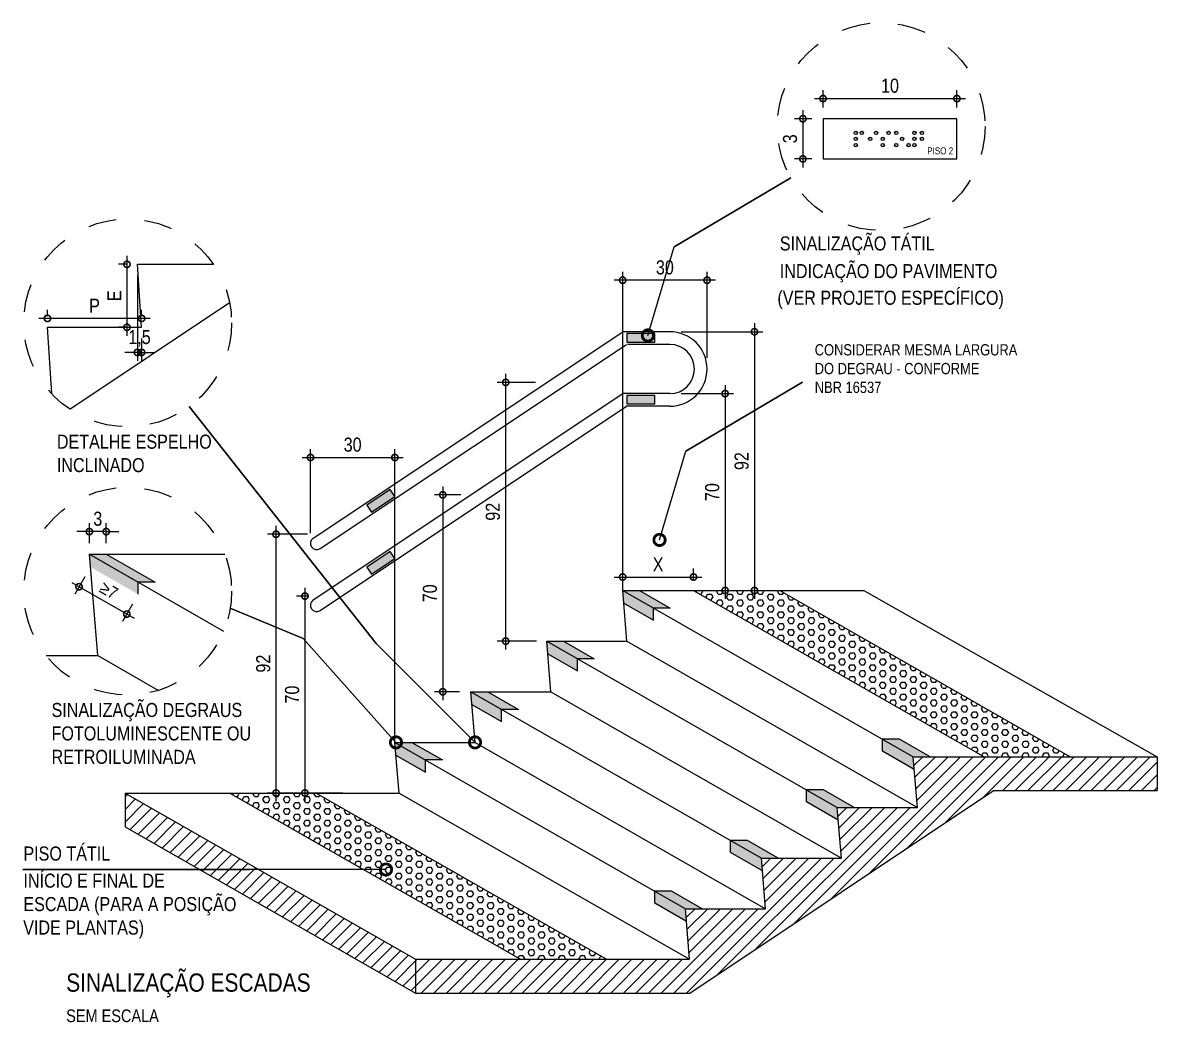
# Model space of a CAD drawing. Header units: metres. Extents: x -9138 to -7768, y 20 to 184.
# Drawn here: x -9080.661 to -9076.627, y 79.469 to 83.023 of the extents above; entities that cross this region are included whole.
import ezdxf

# ---------------------------------------------------------------- set-up
doc = ezdxf.new("R2010")
doc.units = ezdxf.units.M
doc.linetypes.add('CTE ELEV$0$8231-CRF-1$0$DASHDOT', pattern=[1, 0.5, -0.25, 0, -0.25])
doc.linetypes.add('CTE ELEV$0$DASHEDX2', pattern=[1.5, 1, -0.5])
for name, color, linetype in [('ARQ-DIM EMBASAM', 2, 'Continuous'), ('CTE ELEV$0$ARQ-AUX1', 1, 'Continuous'), ('CTE ELEV$0$ARQ-AUX3', 3, 'Continuous'), ('CTE ELEV$0$ARQ-DIM', 2, 'Continuous'), ('CTE ELEV$0$ARQ-PRJ', 7, 'CTE ELEV$0$DASHEDX2'), ('CTE ELEV$0$ARQ-SIM', 1, 'Continuous'), ('CTE ELEV$0$ARQ-TXT', 2, 'Continuous')]:
    doc.layers.add(name, color=color, linetype=linetype)
doc.styles.add('CTE ELEV$0$8231-CRF-1$0$r80-e25', font='romans.shx', dxfattribs={"height": 0.05})
doc.styles.add('CTE ELEV$0$Adesa', font='ARIALN.TTF')
doc.dimstyles.new('CTE ELEV$0$8231-CRF-1$0$25', dxfattribs={"dimtxt": 0.01, "dimasz": 0.0505, "dimexe": 0.022, "dimexo": 0.0295, "dimgap": 0.012, "dimtad": 1, "dimzin": 4, "dimdsep": 46, "dimtxsty": 'CTE ELEV$0$8231-CRF-1$0$r80-e25', "dimblk1": 'CTE ELEV$0$8231-CRF-1$0$_DOTSMALL', "dimblk2": 'CTE ELEV$0$8231-CRF-1$0$_DOTSMALL', "dimsah": 1, "dimcen": 0.1, "dimdle": 0.0275, "dimclrd": 1, "dimclre": 1, "dimclrt": 3, "dimadec": 0, "dimazin": 0, "dimtfac": 1, "dimtix": 1, "dimtmove": 2, "dimatfit": 3, "dimldrblk": 'CTE ELEV$0$8231-CRF-1$0$_DOTSMALL', "dimfxl": 1, "dimtolj": 1, "dimtzin": 4, "dimarcsym": 0})
doc.dimstyles.new('CTE ELEV$0$ADESA 1-0025', dxfattribs={"dimtxt": 0.05, "dimasz": 0.045, "dimexe": 0.03, "dimexo": 0.04, "dimgap": 0.02, "dimtad": 1, "dimtoh": 1, "dimdec": 0, "dimlfac": 100, "dimzin": 4, "dimtxsty": 'CTE ELEV$0$Adesa', "dimblk": 'CTE ELEV$0$_DotSmall', "dimcen": 1, "dimdle": 0.03, "dimclrd": 1, "dimclre": 1, "dimclrt": 256, "dimazin": 1, "dimtm": 1e-09, "dimtfac": 1, "dimtdec": 0, "dimtix": 1, "dimtmove": 2, "dimatfit": 0, "dimldrblk": 'CTE ELEV$0$_DotSmall', "dimfxl": 0.8, "dimtvp": 2, "dimtolj": 1, "dimtzin": 0, "dimarcsym": 0})
doc.dimstyles.new('CTE ELEV$0$ADESA 1-0050', dxfattribs={"dimtxt": 0.1, "dimasz": 0.1, "dimexe": 0.05, "dimexo": 0.05, "dimgap": 0.03, "dimtad": 1, "dimdec": 1, "dimlfac": 100, "dimzin": 12, "dimtxsty": 'CTE ELEV$0$Adesa', "dimblk": 'CTE ELEV$0$_DotSmall', "dimcen": 1, "dimdle": 0.05, "dimclrd": 1, "dimclre": 1, "dimclrt": 256, "dimazin": 3, "dimtm": 1e-09, "dimtfac": 1, "dimtdec": 1, "dimtmove": 1, "dimatfit": 0, "dimldrblk": 'CTE ELEV$0$_DotSmall', "dimfxl": 0.8, "dimtvp": 2, "dimtolj": 1, "dimtzin": 0, "dimarcsym": 0})

# ---------------------------------------------------------------- blocks, each defined once
blk = doc.blocks.new('CTE ELEV$0$_DotSmall')
at = {"color": 0, "linetype": 'ByBlock', "const_width": 0.5}
blk.add_lwpolyline([(-0.0625, 0, 1), (0.0625, 0, 1)], format="xyb", close=True, dxfattribs=at)
blk = doc.blocks.new('*D692')
at = {"layer": 'CTE ELEV$0$ARQ-DIM', "color": 1, "lineweight": -2, "transparency": 16777216}
for p, q in [((-9077.8151, 82.7215), (-9077.8151, 82.7831)), ((-9077.339, 82.7215), (-9077.339, 82.7831)), ((-9077.8451, 82.7531), (-9077.309, 82.7531))]:
    blk.add_line(p, q, dxfattribs=at)
at = {"layer": 'Defpoints', "color": 0, "transparency": 16777216}
for p in [(-9077.339, 82.7531), (-9077.8151, 82.6815), (-9077.339, 82.6815)]:
    blk.add_point(p, dxfattribs=at)
at = {"layer": 'CTE ELEV$0$ARQ-DIM', "color": 1, "lineweight": -2, "transparency": 16777216, "xscale": 0.045, "yscale": 0.045, "zscale": 0.045, "rotation": 180}
blk.add_blockref('CTE ELEV$0$_DotSmall', (-9077.8151, 82.7531), dxfattribs=at)
at = {"layer": 'CTE ELEV$0$ARQ-DIM', "color": 1, "lineweight": -2, "transparency": 16777216, "xscale": 0.045, "yscale": 0.045, "zscale": 0.045}
blk.add_blockref('CTE ELEV$0$_DotSmall', (-9077.339, 82.7531), dxfattribs=at)
at = {"layer": 'CTE ELEV$0$ARQ-DIM', "transparency": 16777216, "insert": (-9077.577, 82.7986), "char_height": 0.05, "attachment_point": 5, "style": 'CTE ELEV$0$Adesa'}
blk.add_mtext('\\A1;10', dxfattribs=at)
blk = doc.blocks.new('*D693')
at = {"layer": 'CTE ELEV$0$ARQ-DIM', "color": 1, "lineweight": -2, "transparency": 16777216}
for p, q in [((-9077.8868, 82.7115), (-9077.8868, 82.5087)), ((-9077.8551, 82.6815), (-9077.9168, 82.6815)), ((-9077.8551, 82.5387), (-9077.9168, 82.5387))]:
    blk.add_line(p, q, dxfattribs=at)
at = {"layer": 'Defpoints', "color": 0, "transparency": 16777216}
for p in [(-9077.8151, 82.6815), (-9077.8868, 82.5387), (-9077.8151, 82.5387)]:
    blk.add_point(p, dxfattribs=at)
at = {"layer": 'CTE ELEV$0$ARQ-DIM', "color": 1, "lineweight": -2, "transparency": 16777216, "xscale": 0.045, "yscale": 0.045, "zscale": 0.045}
for p, rotation in [((-9077.8868, 82.6815), 90), ((-9077.8868, 82.5387), 270)]:
    blk.add_blockref('CTE ELEV$0$_DotSmall', p, dxfattribs=dict(at, rotation=rotation))
at = {"layer": 'CTE ELEV$0$ARQ-DIM', "transparency": 16777216, "insert": (-9077.9323, 82.6101), "char_height": 0.05, "attachment_point": 5, "rotation": 90, "style": 'CTE ELEV$0$Adesa'}
blk.add_mtext('\\A1;3', dxfattribs=at)
blk = doc.blocks.new('CTE ELEV$0$8231-CRF-1$0$_DOTSMALL')
at = {"color": 0, "linetype": 'ByBlock', "const_width": 0.5}
blk.add_lwpolyline([(-0.0625, 0, 1), (0.0625, 0, 1)], format="xyb", close=True, dxfattribs=at)
blk = doc.blocks.new('*D688')
at = {"layer": 'CTE ELEV$0$ARQ-DIM', "color": 1, "lineweight": -2, "transparency": 16777216}
for p, q in [((-9078.0588, 81.9542), (-9078.0588, 80.9742)), ((-9078.1858, 81.9242), (-9078.0288, 81.9242)), ((-9078.152, 81.0042), (-9078.0288, 81.0042))]:
    blk.add_line(p, q, dxfattribs=at)
at = {"layer": 'Defpoints', "color": 0, "transparency": 16777216}
for p in [(-9078.2258, 81.9242), (-9078.192, 81.0042), (-9078.0588, 81.0042)]:
    blk.add_point(p, dxfattribs=at)
at = {"layer": 'CTE ELEV$0$ARQ-DIM', "color": 1, "lineweight": -2, "transparency": 16777216, "xscale": 0.045, "yscale": 0.045, "zscale": 0.045}
for p, rotation in [((-9078.0588, 81.9242), 90), ((-9078.0588, 81.0042), 270)]:
    blk.add_blockref('CTE ELEV$0$_DotSmall', p, dxfattribs=dict(at, rotation=rotation))
at = {"layer": 'CTE ELEV$0$ARQ-DIM', "transparency": 16777216, "insert": (-9078.1043, 81.4642), "char_height": 0.05, "attachment_point": 5, "rotation": 90, "style": 'CTE ELEV$0$Adesa'}
blk.add_mtext('\\A1;92', dxfattribs=at)
blk = doc.blocks.new('*D689')
at = {"layer": 'CTE ELEV$0$ARQ-DIM', "color": 1, "lineweight": -2, "transparency": 16777216}
for p, q in [((-9080.2526, 82.1239), (-9080.2526, 81.8207)), ((-9080.2376, 81.8999), (-9080.2376, 81.8207)), ((-9080.2526, 81.8507), (-9080.2976, 81.8507)), ((-9080.2376, 81.8507), (-9080.2526, 81.8507)), ((-9080.2376, 81.8507), (-9080.1926, 81.8507))]:
    blk.add_line(p, q, dxfattribs=at)
at = {"layer": 'Defpoints', "color": 0, "transparency": 16777216}
for p in [(-9080.2526, 82.1639), (-9080.2376, 81.9399), (-9080.2526, 81.8507)]:
    blk.add_point(p, dxfattribs=at)
at = {"layer": 'CTE ELEV$0$ARQ-DIM', "color": 1, "lineweight": -2, "transparency": 16777216, "xscale": 0.045, "yscale": 0.045, "zscale": 0.045}
blk.add_blockref('CTE ELEV$0$_DotSmall', (-9080.2526, 81.8507), dxfattribs=at)
at = {"layer": 'CTE ELEV$0$ARQ-DIM', "color": 1, "lineweight": -2, "transparency": 16777216, "xscale": 0.045, "yscale": 0.045, "zscale": 0.045, "rotation": 180}
blk.add_blockref('CTE ELEV$0$_DotSmall', (-9080.2376, 81.8507), dxfattribs=at)
at = {"layer": 'CTE ELEV$0$ARQ-DIM', "transparency": 16777216, "insert": (-9080.2451, 81.9008), "char_height": 0.05, "attachment_point": 5, "style": 'CTE ELEV$0$Adesa'}
blk.add_mtext('\\A1;1,5', dxfattribs=at)
blk = doc.blocks.new('*D676')
at = {"layer": 'CTE ELEV$0$ARQ-DIM', "color": 1, "lineweight": -2, "transparency": 16777216}
for p, q in [((-9080.4397, 81.0533), (-9080.4751, 80.9915)), ((-9080.4863, 81.0324), (-9080.2644, 80.9054)), ((-9080.2699, 80.9561), (-9080.3053, 80.8943))]:
    blk.add_line(p, q, dxfattribs=at)
at = {"layer": 'Defpoints', "color": 0, "transparency": 16777216}
for p in [(-9080.4199, 81.088), (-9080.25, 80.9908), (-9080.2904, 80.9203)]:
    blk.add_point(p, dxfattribs=at)
at = {"layer": 'CTE ELEV$0$ARQ-DIM', "color": 1, "lineweight": -2, "transparency": 16777216, "xscale": 0.045, "yscale": 0.045, "zscale": 0.045}
for p, rotation in [((-9080.4602, 81.0175), 150.216843675391), ((-9080.2904, 80.9203), 330.216843675391)]:
    blk.add_blockref('CTE ELEV$0$_DotSmall', p, dxfattribs=dict(at, rotation=rotation))
at = {"layer": 'CTE ELEV$0$ARQ-DIM', "transparency": 16777216, "insert": (-9080.3545, 81.0053), "char_height": 0.05, "attachment_point": 5, "rotation": 330.2168, "style": 'CTE ELEV$0$Adesa'}
blk.add_mtext('\\A1;{\\H0.875x;≥7}', dxfattribs=at)
blk = doc.blocks.new('*D677')
at = {"layer": 'CTE ELEV$0$ARQ-DIM', "color": 1, "lineweight": -2, "transparency": 16777216}
for p, q in [((-9080.4236, 81.173), (-9080.4236, 81.2436)), ((-9080.3636, 81.173), (-9080.3636, 81.2436)), ((-9080.4236, 81.2136), (-9080.4686, 81.2136)), ((-9080.3636, 81.2136), (-9080.4236, 81.2136)), ((-9080.3636, 81.2136), (-9080.3186, 81.2136))]:
    blk.add_line(p, q, dxfattribs=at)
at = {"layer": 'Defpoints', "color": 0, "transparency": 16777216}
for p in [(-9080.4236, 81.2136), (-9080.4236, 81.133), (-9080.3636, 81.133)]:
    blk.add_point(p, dxfattribs=at)
at = {"layer": 'CTE ELEV$0$ARQ-DIM', "color": 1, "lineweight": -2, "transparency": 16777216, "xscale": 0.045, "yscale": 0.045, "zscale": 0.045}
blk.add_blockref('CTE ELEV$0$_DotSmall', (-9080.4236, 81.2136), dxfattribs=at)
at = {"layer": 'CTE ELEV$0$ARQ-DIM', "color": 1, "lineweight": -2, "transparency": 16777216, "xscale": 0.045, "yscale": 0.045, "zscale": 0.045, "rotation": 180}
blk.add_blockref('CTE ELEV$0$_DotSmall', (-9080.3636, 81.2136), dxfattribs=at)
at = {"layer": 'CTE ELEV$0$ARQ-DIM', "transparency": 16777216, "insert": (-9080.3936, 81.2591), "char_height": 0.05, "attachment_point": 5, "style": 'CTE ELEV$0$Adesa'}
blk.add_mtext('\\A1;3', dxfattribs=at)
blk = doc.blocks.new('*D678')
at = {"layer": 'CTE ELEV$0$ARQ-DIM', "color": 1, "lineweight": -2, "transparency": 16777216}
for p, q in [((-9078.1633, 81.7342), (-9078.1633, 80.9742)), ((-9078.1858, 81.7042), (-9078.1333, 81.7042)), ((-9078.2357, 81.0042), (-9078.1333, 81.0042))]:
    blk.add_line(p, q, dxfattribs=at)
at = {"layer": 'Defpoints', "color": 0, "transparency": 16777216}
for p in [(-9078.2258, 81.7042), (-9078.2757, 81.0042), (-9078.1633, 81.0042)]:
    blk.add_point(p, dxfattribs=at)
at = {"layer": 'CTE ELEV$0$ARQ-DIM', "color": 1, "lineweight": -2, "transparency": 16777216, "xscale": 0.045, "yscale": 0.045, "zscale": 0.045}
for p, rotation in [((-9078.1633, 81.7042), 90), ((-9078.1633, 81.0042), 270)]:
    blk.add_blockref('CTE ELEV$0$_DotSmall', p, dxfattribs=dict(at, rotation=rotation))
at = {"layer": 'CTE ELEV$0$ARQ-DIM', "transparency": 16777216, "insert": (-9078.2089, 81.3542), "char_height": 0.05, "attachment_point": 5, "rotation": 90, "style": 'CTE ELEV$0$Adesa'}
blk.add_mtext('\\A1;70', dxfattribs=at)
blk = doc.blocks.new('*D690')
at = {"layer": 'CTE ELEV$0$ARQ-DIM', "color": 1, "lineweight": -2, "transparency": 16777216}
for p, q in [((-9080.2076, 81.9717), (-9080.6026, 81.9717)), ((-9080.5726, 81.9799), (-9080.5726, 82.0017)), ((-9080.2376, 81.9799), (-9080.2376, 82.0017))]:
    blk.add_line(p, q, dxfattribs=at)
at = {"layer": 'Defpoints', "color": 0, "transparency": 16777216}
for p in [(-9080.5726, 81.9717), (-9080.5726, 81.9399), (-9080.2376, 81.9399)]:
    blk.add_point(p, dxfattribs=at)
at = {"layer": 'CTE ELEV$0$ARQ-DIM', "color": 1, "lineweight": -2, "transparency": 16777216, "xscale": 0.045, "yscale": 0.045, "zscale": 0.045, "rotation": 180}
blk.add_blockref('CTE ELEV$0$_DotSmall', (-9080.5726, 81.9717), dxfattribs=at)
at = {"layer": 'CTE ELEV$0$ARQ-DIM', "color": 1, "lineweight": -2, "transparency": 16777216, "xscale": 0.045, "yscale": 0.045, "zscale": 0.045}
blk.add_blockref('CTE ELEV$0$_DotSmall', (-9080.2376, 81.9717), dxfattribs=at)
at = {"layer": 'CTE ELEV$0$ARQ-DIM', "transparency": 16777216, "insert": (-9080.4051, 82.0167), "char_height": 0.05, "attachment_point": 5, "style": 'CTE ELEV$0$Adesa'}
blk.add_mtext('\\A1;P', dxfattribs=at)
blk = doc.blocks.new('*D691')
at = {"layer": 'CTE ELEV$0$ARQ-DIM', "color": 1, "lineweight": -2, "transparency": 16777216}
for p, q in [((-9080.2898, 82.1939), (-9080.2898, 81.9099)), ((-9080.2926, 82.1639), (-9080.3198, 82.1639)), ((-9080.2926, 81.9399), (-9080.3198, 81.9399))]:
    blk.add_line(p, q, dxfattribs=at)
at = {"layer": 'Defpoints', "color": 0, "transparency": 16777216}
for p in [(-9080.2526, 82.1639), (-9080.2898, 81.9399), (-9080.2526, 81.9399)]:
    blk.add_point(p, dxfattribs=at)
at = {"layer": 'CTE ELEV$0$ARQ-DIM', "color": 1, "lineweight": -2, "transparency": 16777216, "xscale": 0.045, "yscale": 0.045, "zscale": 0.045}
for p, rotation in [((-9080.2898, 82.1639), 90), ((-9080.2898, 81.9399), 270)]:
    blk.add_blockref('CTE ELEV$0$_DotSmall', p, dxfattribs=dict(at, rotation=rotation))
at = {"layer": 'CTE ELEV$0$ARQ-DIM', "transparency": 16777216, "insert": (-9080.3348, 82.0519), "char_height": 0.05, "attachment_point": 5, "rotation": 90, "style": 'CTE ELEV$0$Adesa'}
blk.add_mtext('\\A1;E', dxfattribs=at)
blk = doc.blocks.new('*D679')
at = {"layer": 'CTE ELEV$0$ARQ-DIM', "color": 1, "lineweight": -2, "transparency": 16777216}
for p, q in [((-9078.5274, 81.0442), (-9078.5274, 81.0822)), ((-9078.2757, 81.0442), (-9078.2757, 81.0822)), ((-9078.5574, 81.0522), (-9078.2457, 81.0522))]:
    blk.add_line(p, q, dxfattribs=at)
at = {"layer": 'Defpoints', "color": 0, "transparency": 16777216}
for p in [(-9078.2757, 81.0522), (-9078.5274, 81.0042), (-9078.2757, 81.0042)]:
    blk.add_point(p, dxfattribs=at)
at = {"layer": 'CTE ELEV$0$ARQ-DIM', "color": 1, "lineweight": -2, "transparency": 16777216, "xscale": 0.045, "yscale": 0.045, "zscale": 0.045, "rotation": 180}
blk.add_blockref('CTE ELEV$0$_DotSmall', (-9078.5274, 81.0522), dxfattribs=at)
at = {"layer": 'CTE ELEV$0$ARQ-DIM', "color": 1, "lineweight": -2, "transparency": 16777216, "xscale": 0.045, "yscale": 0.045, "zscale": 0.045}
blk.add_blockref('CTE ELEV$0$_DotSmall', (-9078.2757, 81.0522), dxfattribs=at)
at = {"layer": 'CTE ELEV$0$ARQ-DIM', "transparency": 16777216, "insert": (-9078.4015, 81.0972), "char_height": 0.05, "attachment_point": 5, "style": 'CTE ELEV$0$Adesa'}
blk.add_mtext('\\A1;X', dxfattribs=at)
blk = doc.blocks.new('*D680')
at = {"layer": 'CTE ELEV$0$ARQ-DIM', "color": 1, "lineweight": -2, "transparency": 16777216}
for p, q in [((-9078.0588, 81.9542), (-9078.0588, 80.9742)), ((-9078.3199, 81.9242), (-9078.0288, 81.9242)), ((-9078.152, 81.0042), (-9078.0288, 81.0042))]:
    blk.add_line(p, q, dxfattribs=at)
at = {"layer": 'Defpoints', "color": 0, "transparency": 16777216}
for p in [(-9078.3599, 81.9242), (-9078.192, 81.0042), (-9078.0588, 81.0042)]:
    blk.add_point(p, dxfattribs=at)
at = {"layer": 'CTE ELEV$0$ARQ-DIM', "color": 1, "lineweight": -2, "transparency": 16777216, "xscale": 0.045, "yscale": 0.045, "zscale": 0.045}
for p, rotation in [((-9078.0588, 81.9242), 90), ((-9078.0588, 81.0042), 270)]:
    blk.add_blockref('CTE ELEV$0$_DotSmall', p, dxfattribs=dict(at, rotation=rotation))
at = {"layer": 'CTE ELEV$0$ARQ-DIM', "transparency": 16777216, "insert": (-9078.1043, 81.4642), "char_height": 0.05, "attachment_point": 5, "rotation": 90, "style": 'CTE ELEV$0$Adesa'}
blk.add_mtext('\\A1;92', dxfattribs=at)
blk = doc.blocks.new('*D681')
at = {"layer": 'CTE ELEV$0$ARQ-DIM', "color": 1, "lineweight": -2, "transparency": 16777216}
for p, q in [((-9078.5274, 81.9642), (-9078.5274, 82.1372)), ((-9078.2274, 81.8317), (-9078.2274, 82.1372)), ((-9078.1974, 82.1072), (-9078.5574, 82.1072))]:
    blk.add_line(p, q, dxfattribs=at)
at = {"layer": 'Defpoints', "color": 0, "transparency": 16777216}
for p in [(-9078.5274, 82.1072), (-9078.5274, 81.9242), (-9078.2274, 81.7917)]:
    blk.add_point(p, dxfattribs=at)
at = {"layer": 'CTE ELEV$0$ARQ-DIM', "color": 1, "lineweight": -2, "transparency": 16777216, "xscale": 0.045, "yscale": 0.045, "zscale": 0.045, "rotation": 180}
blk.add_blockref('CTE ELEV$0$_DotSmall', (-9078.5274, 82.1072), dxfattribs=at)
at = {"layer": 'CTE ELEV$0$ARQ-DIM', "color": 1, "lineweight": -2, "transparency": 16777216, "xscale": 0.045, "yscale": 0.045, "zscale": 0.045}
blk.add_blockref('CTE ELEV$0$_DotSmall', (-9078.2274, 82.1072), dxfattribs=at)
at = {"layer": 'CTE ELEV$0$ARQ-DIM', "transparency": 16777216, "insert": (-9078.3774, 82.1527), "char_height": 0.05, "attachment_point": 5, "style": 'CTE ELEV$0$Adesa'}
blk.add_mtext('\\A1;30', dxfattribs=at)
blk = doc.blocks.new('*D682')
at = {"layer": 'CTE ELEV$0$ARQ-DIM', "color": 1, "lineweight": -2, "transparency": 16777216}
for p, q in [((-9079.6474, 81.2042), (-9079.7897, 81.2042)), ((-9079.7597, 80.2542), (-9079.7597, 81.2342)), ((-9079.5224, 80.2842), (-9079.7897, 80.2842))]:
    blk.add_line(p, q, dxfattribs=at)
at = {"layer": 'Defpoints', "color": 0, "transparency": 16777216}
for p in [(-9079.7597, 81.2042), (-9079.6074, 81.2042), (-9079.4824, 80.2842)]:
    blk.add_point(p, dxfattribs=at)
at = {"layer": 'CTE ELEV$0$ARQ-DIM', "color": 1, "lineweight": -2, "transparency": 16777216, "xscale": 0.045, "yscale": 0.045, "zscale": 0.045}
for p, rotation in [((-9079.7597, 81.2042), 90), ((-9079.7597, 80.2842), 270)]:
    blk.add_blockref('CTE ELEV$0$_DotSmall', p, dxfattribs=dict(at, rotation=rotation))
at = {"layer": 'CTE ELEV$0$ARQ-DIM', "transparency": 16777216, "insert": (-9079.8052, 80.7442), "char_height": 0.05, "attachment_point": 5, "rotation": 90, "style": 'CTE ELEV$0$Adesa'}
blk.add_mtext('\\A1;92', dxfattribs=at)
blk = doc.blocks.new('*D683')
at = {"layer": 'CTE ELEV$0$ARQ-DIM', "color": 1, "lineweight": -2, "transparency": 16777216}
for p, q in [((-9079.6374, 81.2084), (-9079.6374, 81.507)), ((-9079.3374, 81.3711), (-9079.3374, 81.507)), ((-9079.6674, 81.477), (-9079.3074, 81.477))]:
    blk.add_line(p, q, dxfattribs=at)
at = {"layer": 'Defpoints', "color": 0, "transparency": 16777216}
for p in [(-9079.3374, 81.477), (-9079.3374, 81.3311), (-9079.6374, 81.1684)]:
    blk.add_point(p, dxfattribs=at)
at = {"layer": 'CTE ELEV$0$ARQ-DIM', "color": 1, "lineweight": -2, "transparency": 16777216, "xscale": 0.045, "yscale": 0.045, "zscale": 0.045, "rotation": 180}
blk.add_blockref('CTE ELEV$0$_DotSmall', (-9079.6374, 81.477), dxfattribs=at)
at = {"layer": 'CTE ELEV$0$ARQ-DIM', "color": 1, "lineweight": -2, "transparency": 16777216, "xscale": 0.045, "yscale": 0.045, "zscale": 0.045}
blk.add_blockref('CTE ELEV$0$_DotSmall', (-9079.3374, 81.477), dxfattribs=at)
at = {"layer": 'CTE ELEV$0$ARQ-DIM', "transparency": 16777216, "insert": (-9079.4874, 81.5225), "char_height": 0.05, "attachment_point": 5, "style": 'CTE ELEV$0$Adesa'}
blk.add_mtext('\\A1;30', dxfattribs=at)
blk = doc.blocks.new('*D684')
at = {"layer": 'CTE ELEV$0$ARQ-DIM', "color": 1, "lineweight": -2, "transparency": 16777216}
for p, q in [((-9079.657, 81.0142), (-9079.657, 80.2542)), ((-9079.6474, 80.9842), (-9079.687, 80.9842)), ((-9079.5974, 80.2842), (-9079.687, 80.2842))]:
    blk.add_line(p, q, dxfattribs=at)
at = {"layer": 'Defpoints', "color": 0, "transparency": 16777216}
for p in [(-9079.6074, 80.9842), (-9079.657, 80.2842), (-9079.5574, 80.2842)]:
    blk.add_point(p, dxfattribs=at)
at = {"layer": 'CTE ELEV$0$ARQ-DIM', "color": 1, "lineweight": -2, "transparency": 16777216, "xscale": 0.045, "yscale": 0.045, "zscale": 0.045}
for p, rotation in [((-9079.657, 80.9842), 90), ((-9079.657, 80.2842), 270)]:
    blk.add_blockref('CTE ELEV$0$_DotSmall', p, dxfattribs=dict(at, rotation=rotation))
at = {"layer": 'CTE ELEV$0$ARQ-DIM', "transparency": 16777216, "insert": (-9079.7026, 80.6342), "char_height": 0.05, "attachment_point": 5, "rotation": 90, "style": 'CTE ELEV$0$Adesa'}
blk.add_mtext('\\A1;70', dxfattribs=at)
blk = doc.blocks.new('*D685')
at = {"layer": 'CTE ELEV$0$ARQ-DIM', "color": 1, "lineweight": -2, "transparency": 16777216}
for p, q in [((-9078.1633, 81.7342), (-9078.1633, 80.9742)), ((-9078.3199, 81.7042), (-9078.1333, 81.7042)), ((-9078.2357, 81.0042), (-9078.1333, 81.0042))]:
    blk.add_line(p, q, dxfattribs=at)
at = {"layer": 'Defpoints', "color": 0, "transparency": 16777216}
for p in [(-9078.3599, 81.7042), (-9078.2757, 81.0042), (-9078.1633, 81.0042)]:
    blk.add_point(p, dxfattribs=at)
at = {"layer": 'CTE ELEV$0$ARQ-DIM', "color": 1, "lineweight": -2, "transparency": 16777216, "xscale": 0.045, "yscale": 0.045, "zscale": 0.045}
for p, rotation in [((-9078.1633, 81.7042), 90), ((-9078.1633, 81.0042), 270)]:
    blk.add_blockref('CTE ELEV$0$_DotSmall', p, dxfattribs=dict(at, rotation=rotation))
at = {"layer": 'CTE ELEV$0$ARQ-DIM', "transparency": 16777216, "insert": (-9078.2089, 81.3542), "char_height": 0.05, "attachment_point": 5, "rotation": 90, "style": 'CTE ELEV$0$Adesa'}
blk.add_mtext('\\A1;70', dxfattribs=at)
blk = doc.blocks.new('*D686')
at = {"layer": 'CTE ELEV$0$ARQ-DIM', "color": 1, "lineweight": -2, "transparency": 16777216}
for p, q in [((-9079.167, 81.3742), (-9079.167, 80.6142)), ((-9079.1034, 81.3442), (-9079.197, 81.3442)), ((-9079.1074, 80.6442), (-9079.197, 80.6442))]:
    blk.add_line(p, q, dxfattribs=at)
at = {"layer": 'Defpoints', "color": 0, "transparency": 16777216}
for p in [(-9079.0634, 81.3442), (-9079.167, 80.6442), (-9079.0674, 80.6442)]:
    blk.add_point(p, dxfattribs=at)
at = {"layer": 'CTE ELEV$0$ARQ-DIM', "color": 1, "lineweight": -2, "transparency": 16777216, "xscale": 0.045, "yscale": 0.045, "zscale": 0.045}
for p, rotation in [((-9079.167, 81.3442), 90), ((-9079.167, 80.6442), 270)]:
    blk.add_blockref('CTE ELEV$0$_DotSmall', p, dxfattribs=dict(at, rotation=rotation))
at = {"layer": 'CTE ELEV$0$ARQ-DIM', "transparency": 16777216, "insert": (-9079.2126, 80.9942), "char_height": 0.05, "attachment_point": 5, "rotation": 90, "style": 'CTE ELEV$0$Adesa'}
blk.add_mtext('\\A1;70', dxfattribs=at)
blk = doc.blocks.new('*D687')
at = {"layer": 'CTE ELEV$0$ARQ-DIM', "color": 1, "lineweight": -2, "transparency": 16777216}
for p, q in [((-9078.9432, 80.7942), (-9078.9432, 81.7742)), ((-9078.8374, 81.7442), (-9078.9732, 81.7442)), ((-9078.8336, 80.8242), (-9078.9732, 80.8242))]:
    blk.add_line(p, q, dxfattribs=at)
at = {"layer": 'Defpoints', "color": 0, "transparency": 16777216}
for p in [(-9078.9432, 81.7442), (-9078.7974, 81.7442), (-9078.7936, 80.8242)]:
    blk.add_point(p, dxfattribs=at)
at = {"layer": 'CTE ELEV$0$ARQ-DIM', "color": 1, "lineweight": -2, "transparency": 16777216, "xscale": 0.045, "yscale": 0.045, "zscale": 0.045}
for p, rotation in [((-9078.9432, 81.7442), 90), ((-9078.9432, 80.8242), 270)]:
    blk.add_blockref('CTE ELEV$0$_DotSmall', p, dxfattribs=dict(at, rotation=rotation))
at = {"layer": 'CTE ELEV$0$ARQ-DIM', "transparency": 16777216, "insert": (-9078.9888, 81.2842), "char_height": 0.05, "attachment_point": 5, "rotation": 90, "style": 'CTE ELEV$0$Adesa'}
blk.add_mtext('\\A1;92', dxfattribs=at)
blk = doc.blocks.new('CTE ELEV')
h = blk.add_hatch(color=8)
h.dxf.hatch_style = 1
h.paths.add_polyline_path([(-9080.25, 81.0337), (-9080.19, 81.0337), (-9080.3636, 81.133), (-9080.4236, 81.133)])
h = blk.add_hatch(color=8)
h.dxf.hatch_style = 1
h.paths.add_polyline_path([(-9080.25, 80.9908), (-9080.25, 81.0337), (-9080.4236, 81.133), (-9080.4199, 81.088)])
h = blk.add_hatch()
h.set_pattern_fill('HEX', color=8, scale=0.003805)
h.set_pattern_definition([(0, (-9756.335213, -66.91447), (0, 0.0209261583), [0.0120817231, -0.0241634463]), (120, (-9756.335213, -66.91447), (-0.0181225847, -0.01046307916), [0.0120817231, -0.0241634463]), (60, (-9756.323131, -66.91447), (-0.0181225847, 0.01046307916), [0.0120817231, -0.0241634463])])
h.paths.add_polyline_path([(-9077.9691, 81.0042), (-9078.2757, 81.0042), (-9077.2427, 80.413), (-9076.9361, 80.413)])
h = blk.add_hatch()
h.set_pattern_fill('ANSI31', color=2, scale=0.01, style=0)
h.set_pattern_definition([(45, (-9968.784785, -110.630893), (-0.0224506403, 0.0224506403), [])])
h.paths.add_polyline_path([(-9077.2091, 80.293), (-9076.6266, 80.293), (-9076.6266, 80.413), (-9077.4944, 80.413), (-9077.4932, 80.3981), (-9077.4794, 80.233), (-9077.7644, 80.233), (-9077.7631, 80.218), (-9077.7494, 80.053), (-9078.0344, 80.053), (-9078.0332, 80.0381), (-9078.0194, 79.873), (-9078.3044, 79.873), (-9078.3032, 79.8581), (-9078.2894, 79.693), (-9079.2637, 79.693), (-9080.2967, 80.2842), (-9080.2967, 80.1642), (-9079.2637, 79.573), (-9078.2891, 79.573)])
h = blk.add_hatch()
h.set_pattern_fill('HEX', color=8, scale=0.003805)
h.set_pattern_definition([(0, (-9757.983512, -67.63447), (0, 0.0209261583), [0.0120817231, -0.0241634463]), (120, (-9757.983512, -67.63447), (-0.0181225847, -0.01046307916), [0.0120817231, -0.0241634463]), (60, (-9757.97143, -67.63447), (-0.0181225847, 0.01046307916), [0.0120817231, -0.0241634463])])
h.paths.add_polyline_path([(-9079.6174, 80.2842), (-9079.924, 80.2842), (-9078.891, 79.693), (-9078.5844, 79.693)])
at = {"layer": 'CTE ELEV$0$ARQ-AUX3'}
h = blk.add_hatch(color=1, dxfattribs=at)
h.dxf.hatch_style = 1
edge = h.paths.add_edge_path()
edge.add_arc((-9077.6986, 82.631), 0.00591, 0, 360)
edge = h.paths.add_edge_path()
edge.add_arc((-9077.6986, 82.588), 0.00591, 0, 360)
edge = h.paths.add_edge_path()
edge.add_arc((-9077.6773, 82.631), 0.00591, 0, 360)
edge = h.paths.add_edge_path()
edge.add_arc((-9077.6986, 82.6095), 0.00591, 0, 360)
edge = h.paths.add_edge_path()
edge.add_arc((-9077.6473, 82.6095), 0.00591, 0, 360)
edge = h.paths.add_edge_path()
edge.add_arc((-9077.6026, 82.6095), 0.00591, 0, 360)
edge = h.paths.add_edge_path()
edge.add_arc((-9077.5343, 82.6095), 0.00591, 0, 360)
edge = h.paths.add_edge_path()
edge.add_arc((-9077.5549, 82.588), 0.00591, 0, 360)
edge = h.paths.add_edge_path()
edge.add_arc((-9077.6026, 82.588), 0.00591, 0, 360)
edge = h.paths.add_edge_path()
edge.add_arc((-9077.5549, 82.631), 0.00591, 0, 360)
edge = h.paths.add_edge_path()
edge.add_arc((-9077.5819, 82.631), 0.00591, 0, 360)
edge = h.paths.add_edge_path()
edge.add_arc((-9077.6263, 82.631), 0.00591, 0, 360)
edge = h.paths.add_edge_path()
edge.add_arc((-9077.49, 82.6095), 0.00591, 0, 360)
edge = h.paths.add_edge_path()
edge.add_arc((-9077.4635, 82.6095), 0.00591, 0, 360)
edge = h.paths.add_edge_path()
edge.add_arc((-9077.49, 82.588), 0.00591, 0, 360)
edge = h.paths.add_edge_path()
edge.add_arc((-9077.5111, 82.588), 0.00591, 0, 360)
edge = h.paths.add_edge_path()
edge.add_arc((-9077.4635, 82.631), 0.00591, 0, 360)
edge = h.paths.add_edge_path()
edge.add_arc((-9077.49, 82.631), 0.00591, 0, 360)
at = {"layer": 'CTE ELEV$0$ARQ-DIM'}
h = blk.add_hatch(color=8, dxfattribs=at)
h.dxf.hatch_style = 1
h.paths.add_polyline_path([(-9078.5274, 81.0042), (-9078.5236, 80.9592), (-9078.4182, 80.8989), (-9078.4182, 80.9417)])
h.paths.add_polyline_path([(-9078.4674, 81.0042), (-9078.5274, 81.0042), (-9078.4182, 80.9417), (-9078.3582, 80.9417)])
h = blk.add_hatch(color=8, dxfattribs=at)
h.dxf.hatch_style = 1
h.paths.add_polyline_path([(-9078.7974, 80.8242), (-9078.7936, 80.7792), (-9078.6882, 80.7189), (-9078.6882, 80.7617)])
h.paths.add_polyline_path([(-9078.7374, 80.8242), (-9078.7974, 80.8242), (-9078.6882, 80.7617), (-9078.6282, 80.7617)])
h = blk.add_hatch(color=8, dxfattribs=at)
h.dxf.hatch_style = 1
h.paths.add_polyline_path([(-9079.0674, 80.6442), (-9079.0636, 80.5992), (-9078.9582, 80.5389), (-9078.9582, 80.5817)])
h.paths.add_polyline_path([(-9079.0074, 80.6442), (-9079.0674, 80.6442), (-9078.9582, 80.5817), (-9078.8982, 80.5817)])
h = blk.add_hatch(color=8, dxfattribs=at)
h.dxf.hatch_style = 1
h.paths.add_polyline_path([(-9079.3374, 80.4642), (-9079.3336, 80.4192), (-9079.2282, 80.3589), (-9079.2282, 80.4017)])
h.paths.add_polyline_path([(-9079.2774, 80.4642), (-9079.3374, 80.4642), (-9079.2282, 80.4017), (-9079.1682, 80.4017)])
h = blk.add_hatch(color=8, dxfattribs=at)
h.dxf.hatch_style = 1
h.paths.add_polyline_path([(-9077.4944, 80.413), (-9077.4907, 80.368), (-9077.6035, 80.4326), (-9077.6035, 80.4755)])
h.paths.add_polyline_path([(-9077.4344, 80.413), (-9077.4944, 80.413), (-9077.6035, 80.4755), (-9077.5435, 80.4755)])
h = blk.add_hatch(color=8, dxfattribs=at)
h.dxf.hatch_style = 1
h.paths.add_polyline_path([(-9077.7644, 80.233), (-9077.7607, 80.188), (-9077.8735, 80.2526), (-9077.8735, 80.2955)])
h.paths.add_polyline_path([(-9077.7044, 80.233), (-9077.7644, 80.233), (-9077.8735, 80.2955), (-9077.8135, 80.2955)])
h = blk.add_hatch(color=8, dxfattribs=at)
h.dxf.hatch_style = 1
h.paths.add_polyline_path([(-9078.0344, 80.053), (-9078.0307, 80.008), (-9078.1435, 80.0726), (-9078.1435, 80.1155)])
h.paths.add_polyline_path([(-9077.9744, 80.053), (-9078.0344, 80.053), (-9078.1435, 80.1155), (-9078.0835, 80.1155)])
h = blk.add_hatch(color=8, dxfattribs=at)
h.dxf.hatch_style = 1
h.paths.add_polyline_path([(-9078.3044, 79.873), (-9078.3007, 79.828), (-9078.4135, 79.8926), (-9078.4135, 79.9355)])
h.paths.add_polyline_path([(-9078.2444, 79.873), (-9078.3044, 79.873), (-9078.4135, 79.9355), (-9078.3535, 79.9355)])
at = {"layer": 'CTE ELEV$0$ARQ-PRJ'}
h = blk.add_hatch(color=254, dxfattribs=at)
h.dxf.hatch_style = 1
h.paths.add_polyline_path([(-9078.513, 81.9177), (-9078.513, 81.8877), (-9078.413, 81.8877), (-9078.413, 81.9177)])
h.paths.add_polyline_path([(-9078.513, 81.6977), (-9078.513, 81.6677), (-9078.413, 81.6677), (-9078.413, 81.6977)])
h = blk.add_hatch(color=254, dxfattribs=at)
h.dxf.hatch_style = 1
h.paths.add_polyline_path([(-9079.4372, 81.3076), (-9079.4206, 81.2827), (-9079.3374, 81.3381), (-9079.354, 81.3631)])
h.paths.add_polyline_path([(-9079.4372, 81.0876), (-9079.4206, 81.0627), (-9079.3374, 81.1181), (-9079.354, 81.1431)])
at = {"color": 2}
for p, q in [((-9080.2376, 81.9399), (-9080.2526, 82.1639)), ((-9080.2526, 82.1639), (-9079.9823, 82.1639)), ((-9080.5568, 81.7029), (-9080.5726, 81.9399)), ((-9080.5726, 81.9399), (-9080.2376, 81.9399)), ((-9080.4236, 81.133), (-9079.9464, 80.8599)), ((-9078.5274, 81.0042), (-9077.4944, 80.413)), ((-9077.6698, 81.0042), (-9076.6266, 80.413)), ((-9078.7974, 80.8242), (-9077.7644, 80.233)), ((-9078.5124, 80.8242), (-9077.4794, 80.233)), ((-9080.3936, 80.773), (-9080.1773, 80.6492)), ((-9079.0674, 80.6442), (-9078.0344, 80.053)), ((-9078.7824, 80.6442), (-9077.7494, 80.053)), ((-9079.3374, 80.4642), (-9078.3044, 79.873)), ((-9079.0524, 80.4642), (-9078.0194, 79.873)), ((-9076.6266, 80.413), (-9076.6266, 80.293)), ((-9080.2967, 80.2842), (-9079.2637, 79.693)), ((-9080.2967, 80.2842), (-9080.2967, 80.1642)), ((-9079.3224, 80.2842), (-9078.2894, 79.693)), ((-9080.2967, 80.1642), (-9079.2637, 79.573)), ((-9079.2637, 79.693), (-9079.2637, 79.573))]:
    blk.add_line(p, q, dxfattribs=at)
at = {"color": 1}
for p, q in [((-9079.6276, 81.1907), (-9078.5274, 81.9242)), ((-9078.3599, 81.9242), (-9078.5274, 81.9242)), ((-9079.6027, 81.1532), (-9078.5137, 81.8792)), ((-9078.3599, 81.8792), (-9078.5102, 81.8792)), ((-9079.6276, 80.9707), (-9078.5274, 81.7042)), ((-9078.3599, 81.7042), (-9078.5274, 81.7042)), ((-9079.6027, 80.9332), (-9078.5137, 81.6592)), ((-9078.3599, 81.6592), (-9078.5137, 81.6592)), ((-9080.3636, 81.133), (-9080.19, 81.0337)), ((-9080.19, 81.0337), (-9080.25, 81.0337)), ((-9080.25, 80.9908), (-9080.25, 81.0337)), ((-9078.4674, 81.0042), (-9078.3582, 80.9417)), ((-9078.2757, 81.0042), (-9077.2427, 80.413)), ((-9077.9691, 81.0042), (-9076.9361, 80.413)), ((-9078.5236, 80.9592), (-9078.4182, 80.8989)), ((-9078.3582, 80.9417), (-9078.4182, 80.9417)), ((-9078.4182, 80.8989), (-9078.4182, 80.9417)), ((-9078.7374, 80.8242), (-9078.6282, 80.7617)), ((-9078.7936, 80.7792), (-9078.6882, 80.7189)), ((-9078.6282, 80.7617), (-9078.6882, 80.7617)), ((-9078.6882, 80.7189), (-9078.6882, 80.7617)), ((-9079.0074, 80.6442), (-9078.8982, 80.5817)), ((-9079.0636, 80.5992), (-9078.9582, 80.5389)), ((-9078.8982, 80.5817), (-9078.9582, 80.5817)), ((-9078.9582, 80.5389), (-9078.9582, 80.5817)), ((-9079.2774, 80.4642), (-9079.1682, 80.4017)), ((-9077.5435, 80.4755), (-9077.6035, 80.4755)), ((-9077.6035, 80.4326), (-9077.6035, 80.4755)), ((-9077.4344, 80.413), (-9077.5435, 80.4755)), ((-9079.3336, 80.4192), (-9079.2282, 80.3589)), ((-9079.1682, 80.4017), (-9079.2282, 80.4017)), ((-9079.2282, 80.3589), (-9079.2282, 80.4017)), ((-9077.4907, 80.368), (-9077.6035, 80.4326)), ((-9079.924, 80.2842), (-9078.891, 79.693)), ((-9079.6174, 80.2842), (-9078.5844, 79.693)), ((-9077.8135, 80.2955), (-9077.8735, 80.2955)), ((-9077.8735, 80.2526), (-9077.8735, 80.2955)), ((-9077.7044, 80.233), (-9077.8135, 80.2955)), ((-9077.7607, 80.188), (-9077.8735, 80.2526)), ((-9078.0835, 80.1155), (-9078.1435, 80.1155)), ((-9078.1435, 80.0726), (-9078.1435, 80.1155)), ((-9077.9744, 80.053), (-9078.0835, 80.1155)), ((-9078.0307, 80.008), (-9078.1435, 80.0726)), ((-9078.3535, 79.9355), (-9078.4135, 79.9355)), ((-9078.4135, 79.8926), (-9078.4135, 79.9355)), ((-9078.2444, 79.873), (-9078.3535, 79.9355)), ((-9078.3007, 79.828), (-9078.4135, 79.8926))]:
    blk.add_line(p, q, dxfattribs=at)
at = {"color": 2}
for points in [[(-9080.4935, 81.6491), (-9079.9252, 82.028)], [(-9080.5773, 80.773), (-9080.3936, 80.773), (-9080.4236, 81.133)], [(-9080.4236, 81.133), (-9079.9421, 81.133)], [(-9078.7974, 80.8242), (-9078.5124, 80.8242), (-9078.5274, 81.0042)], [(-9078.5274, 81.0042), (-9077.6698, 81.0042)], [(-9079.0674, 80.6442), (-9078.7824, 80.6442), (-9078.7974, 80.8242)], [(-9079.3374, 80.4642), (-9079.0524, 80.4642), (-9079.0674, 80.6442)], [(-9080.2967, 80.2842), (-9079.3224, 80.2842), (-9079.3374, 80.4642)], [(-9079.2637, 79.693), (-9078.2894, 79.693), (-9078.3032, 79.8581), (-9078.3032, 79.8581), (-9078.3044, 79.873), (-9078.0194, 79.873), (-9078.0332, 80.0381), (-9078.0332, 80.0381), (-9078.0344, 80.053), (-9077.7494, 80.053), (-9077.7632, 80.2181), (-9077.7632, 80.2181), (-9077.7644, 80.233), (-9077.4794, 80.233), (-9077.4932, 80.3981), (-9077.4932, 80.3981), (-9077.4944, 80.413), (-9076.6266, 80.413)], [(-9079.2637, 79.573), (-9078.2891, 79.573), (-9077.2091, 80.293), (-9076.6266, 80.293)]]:
    blk.add_lwpolyline(points, dxfattribs=at)
for points in [[(-9078.513, 81.9177), (-9078.513, 81.8877), (-9078.413, 81.8877), (-9078.413, 81.9177)], [(-9078.513, 81.6977), (-9078.513, 81.6677), (-9078.413, 81.6677), (-9078.413, 81.6977)], [(-9079.4372, 81.3076), (-9079.4206, 81.2827), (-9079.3374, 81.3381), (-9079.354, 81.3631)], [(-9079.4372, 81.0876), (-9079.4206, 81.0627), (-9079.3374, 81.1181), (-9079.354, 81.1431)]]:
    blk.add_lwpolyline(points, close=True, dxfattribs=at)
at = {"color": 1}
blk.add_lwpolyline([(-9080.4236, 81.133), (-9080.25, 81.0337)], dxfattribs=at)
for centre, radius, start, end in [((-9078.3599, 81.7917), 0.1325, 270, 90), ((-9078.3599, 81.7917), 0.0875, 270, 90), ((-9079.6152, 81.1719), 0.0225, 123.6901, 303.6901), ((-9079.6152, 80.9519), 0.0225, 123.6901, 303.6901)]:
    blk.add_arc(centre, radius, start, end, dxfattribs=at)
at = {"layer": 'CTE ELEV$0$ARQ-AUX1'}
blk.add_lwpolyline([(-9077.8151, 82.5387), (-9077.339, 82.5387), (-9077.339, 82.6815), (-9077.8151, 82.6815)], close=True, dxfattribs=at)
at = {"layer": 'CTE ELEV$0$ARQ-AUX3'}
for centre in [(-9077.6986, 82.631), (-9077.6986, 82.6095), (-9077.6773, 82.631), (-9077.6473, 82.6095), (-9077.6263, 82.631), (-9077.6026, 82.6095), (-9077.5819, 82.631), (-9077.5549, 82.631), (-9077.5343, 82.6095), (-9077.49, 82.631), (-9077.49, 82.6095), (-9077.4635, 82.631), (-9077.4635, 82.6095), (-9077.6986, 82.588), (-9077.6026, 82.588), (-9077.5549, 82.588), (-9077.5111, 82.588), (-9077.49, 82.588)]:
    blk.add_circle(centre, 0.00591, dxfattribs=at)
at = {"layer": 'CTE ELEV$0$ARQ-PRJ'}
for points in [[(-9078.5274, 81.0042), (-9078.5274, 82.1291)], [(-9079.3374, 80.4642), (-9079.3374, 81.6524)]]:
    blk.add_lwpolyline(points, dxfattribs=at)
at = {"layer": 'CTE ELEV$0$ARQ-SIM', "linetype": 'CTE ELEV$0$8231-CRF-1$0$DASHDOT', "ltscale": 0.2}
for centre in [(-9077.6084, 82.6536), (-9080.2874, 81.9557), (-9080.2874, 81.0018)]:
    blk.add_circle(centre, 0.3694, dxfattribs=at)
at = {"layer": 'CTE ELEV$0$ARQ-TXT', "ltscale": 0.01, "attachment_point": 1, "style": 'CTE ELEV$0$Adesa'}
for s, insert, char_height, width in [('PISO 2', (-9077.4447, 82.5799), 0.025, 2.557543), ('SINALIZAÇÃO TÁTIL', (-9077.9687, 82.2631), 0.05, 2.428175), ('INDICAÇÃO DO PAVIMENTO', (-9077.9687, 82.1648), 0.05, 2.848173), ('(VER PROJETO ESPECÍFICO)', (-9077.9773, 82.07), 0.05, 2.848173), ('CONSIDERAR MESMA LARGURA DO DEGRAU - CONFORME\\PNBR 16537', (-9077.8446, 81.88), 0.04, 0.771339), ('DETALHE ESPELHO\\PINCLINADO', (-9080.539, 81.5584), 0.05, 2.848173), ('SINALIZAÇÃO DEGRAUS\\PFOTOLUMINESCENTE OU\\PRETROILUMINADA', (-9080.5579, 80.6045), 0.05, 0.705411), ('\\pi0.00061;PISO TÁTIL ', (-9080.6586, 80.0941), 0.05, 2.848173), ('\\pi0.00061;INÍCIO E FINAL DE \\PESCADA (PARA A POSIÇÃO VIDE PLANTAS) ', (-9080.6586, 79.9977), 0.05, 0.791565), ('SINALIZAÇÃO ESCADAS', (-9080.5058, 79.6428), 0.065, 2.848173), ('SEM ESCALA', (-9080.5059, 79.5147), 0.045, 2.557543)]:
    blk.add_mtext(s, dxfattribs=dict(at, insert=insert, char_height=char_height, width=width))
at = {"layer": 'CTE ELEV$0$ARQ-DIM'}
for base, p1, p2, text, picture, middle in [((-9077.339, 82.7531), (-9077.8151, 82.6815), (-9077.339, 82.6815), '10', '*D692', (-9077.577, 82.7986)), ((-9080.4236, 81.2136), (-9080.3636, 81.133), (-9080.4236, 81.133), '3', '*D677', (-9080.3936, 81.2591))]:
    dim = blk.add_linear_dim(base=base, p1=p1, p2=p2, text=text, dimstyle='CTE ELEV$0$ADESA 1-0025', dxfattribs=at)
    dim.commit()
    dim.dimension.update_dxf_attribs({"geometry": picture, "text_midpoint": middle})
dim = blk.add_linear_dim(base=(-9077.8868, 82.5387), p1=(-9077.8151, 82.6815), p2=(-9077.8151, 82.5387), angle=90, text='3', dimstyle='CTE ELEV$0$ADESA 1-0025', dxfattribs=at)
dim.commit()
dim.dimension.update_dxf_attribs({"geometry": '*D693', "text_midpoint": (-9077.9323, 82.6101)})
dim = blk.add_linear_dim(base=(-9080.2898, 81.9399), p1=(-9080.2526, 82.1639), p2=(-9080.2526, 81.9399), angle=90, text='E', dimstyle='CTE ELEV$0$ADESA 1-0025', override={"dimdec": 1}, dxfattribs=at)
dim.commit()
dim.dimension.update_dxf_attribs({"geometry": '*D691', "text_midpoint": (-9080.3348, 82.0519)})
for base, p1, p2, picture, middle in [((-9078.5274, 82.1072), (-9078.2274, 81.7917), (-9078.5274, 81.9242), '*D681', (-9078.3774, 82.1527)), ((-9079.3374, 81.477), (-9079.6374, 81.1684), (-9079.3374, 81.3311), '*D683', (-9079.4874, 81.5225))]:
    dim = blk.add_linear_dim(base=base, p1=p1, p2=p2, dimstyle='CTE ELEV$0$ADESA 1-0025', dxfattribs=at)
    dim.commit()
    dim.dimension.update_dxf_attribs({"geometry": picture, "text_midpoint": middle})
dim = blk.add_linear_dim(base=(-9080.2526, 81.8507), p1=(-9080.2376, 81.9399), p2=(-9080.2526, 82.1639), dimstyle='CTE ELEV$0$ADESA 1-0025', override={"dimdec": 1}, dxfattribs=at)
dim.commit()
dim.dimension.update_dxf_attribs({"geometry": '*D689', "text_midpoint": (-9080.2451, 81.9008)})
dim = blk.add_linear_dim(base=(-9080.5726, 81.9717), p1=(-9080.2376, 81.9399), p2=(-9080.5726, 81.9399), text='P', dimstyle='CTE ELEV$0$ADESA 1-0025', override={"dimdec": 1}, dxfattribs=at)
dim.commit()
dim.dimension.update_dxf_attribs({"geometry": '*D690', "text_midpoint": (-9080.4051, 82.0167)})
for base, p1, p2, picture, middle in [((-9078.0588, 81.0042), (-9078.3599, 81.9242), (-9078.192, 81.0042), '*D680', (-9078.1043, 81.4642)), ((-9078.0588, 81.0042), (-9078.2258, 81.9242), (-9078.192, 81.0042), '*D688', (-9078.1043, 81.4642)), ((-9078.9432, 81.7442), (-9078.7936, 80.8242), (-9078.7974, 81.7442), '*D687', (-9078.9888, 81.2842)), ((-9078.1633, 81.0042), (-9078.3599, 81.7042), (-9078.2757, 81.0042), '*D685', (-9078.2089, 81.3542)), ((-9078.1633, 81.0042), (-9078.2258, 81.7042), (-9078.2757, 81.0042), '*D678', (-9078.2089, 81.3542)), ((-9079.167, 80.6442), (-9079.0634, 81.3442), (-9079.0674, 80.6442), '*D686', (-9079.2126, 80.9942)), ((-9079.7597, 81.2042), (-9079.4824, 80.2842), (-9079.6074, 81.2042), '*D682', (-9079.8052, 80.7442)), ((-9079.657, 80.2842), (-9079.6074, 80.9842), (-9079.5574, 80.2842), '*D684', (-9079.7026, 80.6342))]:
    dim = blk.add_linear_dim(base=base, p1=p1, p2=p2, angle=90, dimstyle='CTE ELEV$0$ADESA 1-0025', dxfattribs=at)
    dim.commit()
    dim.dimension.update_dxf_attribs({"geometry": picture, "text_midpoint": middle})
for p1, p2, distance, text, picture, middle in [((-9078.5274, 81.0042), (-9078.2757, 81.0042), 0.048, 'X', '*D679', (-9078.4015, 81.0972)), ((-9080.4199, 81.088), (-9080.25, 80.9908), -0.0812, '{\\H0.875x;≥7}', '*D676', (-9080.3545, 81.0053))]:
    dim = blk.add_aligned_dim(p1=p1, p2=p2, distance=distance, text=text, dimstyle='CTE ELEV$0$ADESA 1-0025', dxfattribs=at)
    dim.commit()
    dim.dimension.update_dxf_attribs({"geometry": picture, "text_midpoint": middle})
for points, dimstyle in [([(-9078.4378, 81.9112), (-9078.3442, 82.2265), (-9077.93, 82.4718), (-9078.3442, 82.2265), (-9077.93, 82.4718)], 'CTE ELEV$0$8231-CRF-1$0$25'), ([(-9078.3964, 81.1841), (-9078.3028, 81.4994), (-9077.8886, 81.7447), (-9078.3028, 81.4994), (-9077.8886, 81.7447)], 'CTE ELEV$0$ADESA 1-0050'), ([(-9079.0524, 80.4642), (-9079.404, 80.8164), (-9080.0681, 81.6584), (-9079.404, 80.8164), (-9080.0681, 81.6584)], 'CTE ELEV$0$8231-CRF-1$0$25'), ([(-9079.3334, 80.4642), (-9079.6635, 80.834), (-9079.9231, 80.941), (-9079.6635, 80.834), (-9079.9231, 80.941)], 'CTE ELEV$0$8231-CRF-1$0$25'), ([(-9079.3688, 80.0122), (-9079.6861, 80.0122), (-9080.6605, 80.0122), (-9079.8557, 80.0122), (-9080.6605, 80.0122)], 'CTE ELEV$0$ADESA 1-0050')]:
    blk.add_leader(points, dimstyle=dimstyle, override={"dimasz": 0.08}, dxfattribs=at)

msp = doc.modelspace()

# ---------------------------------------------------------------- block references
at = {"layer": 'ARQ-DIM EMBASAM'}
msp.add_blockref('CTE ELEV', (0, 0), dxfattribs=at)

doc.saveas('drawing.dxf')
